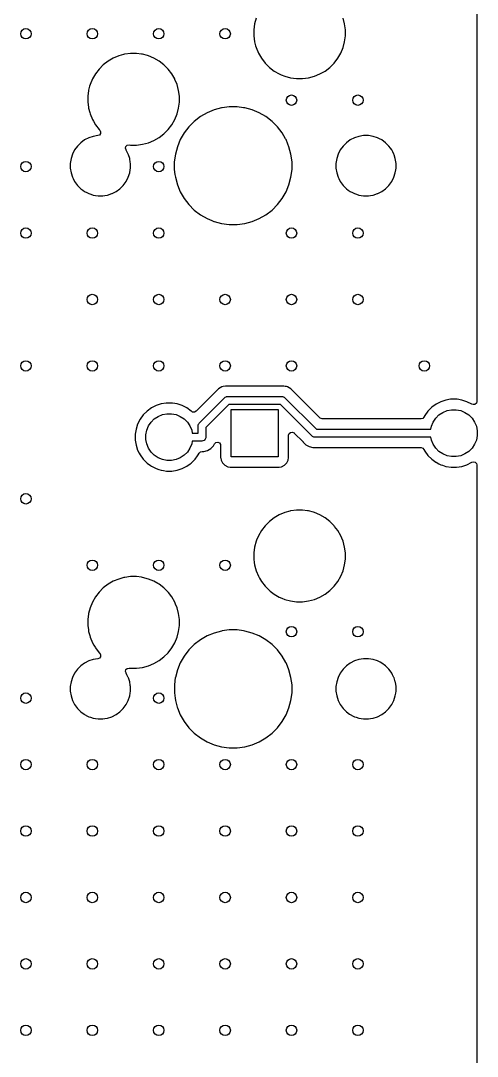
# Model space of a CAD drawing. Extents: x 2.6 to 14.2, y -9.4 to -3.8.
# Drawn here: x 13.475 to 14.163, y -7.87 to -6.311 of the extents above; entities that cross this region are included whole.
import ezdxf

# ---------------------------------------------------------------- set-up
doc = ezdxf.new("R2010")
doc.units = 0
doc.header["$MEASUREMENT"] = 0
doc.layers.add('BLACK', color=7, linetype='CONTINUOUS')

msp = doc.modelspace()

# ---------------------------------------------------------------- linework, layer by layer
at = {"layer": 'BLACK', "linetype": 'CONTINUOUS'}
for p, q in [((14.1623, -6.0573), (14.1623, -6.884)), ((13.83, -6.3069), (13.8276, -6.3157)), ((13.9631, -6.3157), (13.9608, -6.3069)), ((13.8276, -6.3157), (13.8264, -6.3246)), ((13.8264, -6.3246), (13.8264, -6.3337)), ((13.8276, -6.3157), (13.8276, -6.3157)), ((13.9643, -6.3246), (13.9631, -6.3157)), ((13.9643, -6.3337), (13.9643, -6.3246)), ((13.8264, -6.3337), (13.827, -6.3381)), ((13.827, -6.3381), (13.8276, -6.3426)), ((13.8276, -6.3426), (13.8292, -6.3485)), ((13.9608, -6.3513), (13.9631, -6.3426)), ((13.9631, -6.3426), (13.9643, -6.3337)), ((13.8292, -6.3485), (13.83, -6.3513)), ((13.83, -6.3513), (13.8334, -6.3597)), ((13.9573, -6.3597), (13.9608, -6.3513)), ((13.607, -6.3717), (13.5998, -6.3772)), ((13.6148, -6.3672), (13.607, -6.3717)), ((13.6232, -6.3637), (13.6148, -6.3672)), ((13.6148, -6.3672), (13.6148, -6.3672)), ((13.6301, -6.3619), (13.6232, -6.3637)), ((13.6319, -6.3614), (13.6301, -6.3619)), ((13.6323, -6.3614), (13.6319, -6.3614)), ((13.6408, -6.3602), (13.6323, -6.3614)), ((13.6499, -6.3602), (13.6408, -6.3602)), ((13.6408, -6.3602), (13.6408, -6.3602)), ((13.6573, -6.3612), (13.6499, -6.3602)), ((13.6499, -6.3602), (13.6499, -6.3602)), ((13.6588, -6.3614), (13.6573, -6.3612)), ((13.6665, -6.3635), (13.6588, -6.3614)), ((13.6676, -6.3637), (13.6665, -6.3635)), ((13.6759, -6.3672), (13.6676, -6.3637)), ((13.6837, -6.3717), (13.6759, -6.3672)), ((13.6759, -6.3672), (13.6759, -6.3672)), ((13.6909, -6.3772), (13.6837, -6.3717)), ((13.8334, -6.3597), (13.8334, -6.3597)), ((13.8334, -6.3597), (13.8379, -6.3675)), ((13.8379, -6.3675), (13.8434, -6.3747)), ((13.8434, -6.3747), (13.8434, -6.3747)), ((13.8434, -6.3747), (13.8498, -6.3811)), ((13.9409, -6.3811), (13.9473, -6.3747)), ((13.9473, -6.3747), (13.9528, -6.3675)), ((13.9473, -6.3747), (13.9473, -6.3747)), ((13.9473, -6.3747), (13.9473, -6.3747)), ((13.9528, -6.3675), (13.9573, -6.3597)), ((13.5934, -6.3836), (13.5879, -6.3908)), ((13.5998, -6.3772), (13.5934, -6.3836)), ((13.6973, -6.3836), (13.6909, -6.3772)), ((13.6909, -6.3772), (13.6909, -6.3772)), ((13.6975, -6.3839), (13.6973, -6.3836)), ((13.6973, -6.3836), (13.6973, -6.3836)), ((13.6973, -6.3836), (13.6973, -6.3836)), ((13.7028, -6.3908), (13.6975, -6.3839)), ((13.8498, -6.3811), (13.8498, -6.3811)), ((13.8498, -6.3811), (13.8498, -6.3811)), ((13.8498, -6.3811), (13.8502, -6.3814)), ((13.8502, -6.3814), (13.857, -6.3866)), ((13.857, -6.3866), (13.857, -6.3866)), ((13.857, -6.3866), (13.857, -6.3866)), ((13.857, -6.3866), (13.8648, -6.3911)), ((13.9259, -6.3911), (13.9337, -6.3866)), ((13.9337, -6.3866), (13.9409, -6.3811)), ((13.9409, -6.3811), (13.9409, -6.3811)), ((13.9409, -6.3811), (13.9409, -6.3811)), ((13.5834, -6.3986), (13.58, -6.4069)), ((13.5879, -6.3908), (13.5834, -6.3986)), ((13.5834, -6.3986), (13.5834, -6.3986)), ((13.7073, -6.3986), (13.7028, -6.3908)), ((13.7028, -6.3908), (13.7028, -6.3908)), ((13.7028, -6.3908), (13.7028, -6.3908)), ((13.7077, -6.3996), (13.7073, -6.3986)), ((13.7073, -6.3986), (13.7073, -6.3986)), ((13.7073, -6.3986), (13.7073, -6.3986)), ((13.7108, -6.4069), (13.7077, -6.3996)), ((13.8648, -6.3911), (13.8648, -6.3911)), ((13.8648, -6.3911), (13.8648, -6.3911)), ((13.8648, -6.3911), (13.8674, -6.3922)), ((13.8674, -6.3922), (13.8732, -6.3945)), ((13.8732, -6.3945), (13.8819, -6.3969)), ((13.8819, -6.3969), (13.8908, -6.3981)), ((13.8908, -6.3981), (13.8908, -6.3981)), ((13.8908, -6.3981), (13.8999, -6.3981)), ((13.8999, -6.3981), (13.9088, -6.3969)), ((13.8999, -6.3981), (13.8999, -6.3981)), ((13.9088, -6.3969), (13.9176, -6.3945)), ((13.9176, -6.3945), (13.9259, -6.3911)), ((13.5776, -6.4157), (13.5764, -6.4246)), ((13.5777, -6.4152), (13.5776, -6.4157)), ((13.5776, -6.4157), (13.5776, -6.4157)), ((13.5792, -6.4096), (13.5777, -6.4152)), ((13.58, -6.4069), (13.5792, -6.4096)), ((13.7131, -6.4157), (13.7108, -6.4069)), ((13.7143, -6.4246), (13.7131, -6.4157)), ((13.5764, -6.4246), (13.5764, -6.4337)), ((13.5764, -6.4337), (13.5774, -6.4411)), ((13.7131, -6.4426), (13.7143, -6.4337)), ((13.7143, -6.4337), (13.7143, -6.4246)), ((13.5774, -6.4411), (13.5776, -6.4426)), ((13.5776, -6.4426), (13.5793, -6.449)), ((13.5793, -6.449), (13.58, -6.4513)), ((13.58, -6.4513), (13.5834, -6.4597)), ((13.7073, -6.4597), (13.7108, -6.4513)), ((13.7108, -6.4513), (13.7131, -6.4426)), ((13.7561, -6.4495), (13.746, -6.4553)), ((13.7668, -6.4451), (13.7561, -6.4495)), ((13.7561, -6.4495), (13.7561, -6.4495)), ((13.778, -6.4421), (13.7668, -6.4451)), ((13.7668, -6.4451), (13.7668, -6.4451)), ((13.7786, -6.442), (13.778, -6.4421)), ((13.7895, -6.4405), (13.7786, -6.442)), ((13.8012, -6.4405), (13.7895, -6.4405)), ((13.7895, -6.4405), (13.7895, -6.4405)), ((13.8107, -6.4418), (13.8012, -6.4405)), ((13.8012, -6.4405), (13.8012, -6.4405)), ((13.8127, -6.4421), (13.8107, -6.4418)), ((13.8239, -6.4451), (13.8127, -6.4421)), ((13.8346, -6.4495), (13.8239, -6.4451)), ((13.8239, -6.4451), (13.8239, -6.4451)), ((13.8239, -6.4451), (13.8239, -6.4451)), ((13.8447, -6.4553), (13.8346, -6.4495)), ((13.8346, -6.4495), (13.8346, -6.4495)), ((13.5834, -6.4597), (13.5834, -6.4597)), ((13.5834, -6.4597), (13.5849, -6.4623)), ((13.5849, -6.4623), (13.5879, -6.4674)), ((13.5879, -6.4674), (13.5879, -6.4675)), ((13.5879, -6.4675), (13.5934, -6.4747)), ((13.6973, -6.4747), (13.7028, -6.4675)), ((13.7028, -6.4675), (13.7073, -6.4597)), ((13.7368, -6.4624), (13.7286, -6.4706)), ((13.746, -6.4553), (13.7368, -6.4624)), ((13.7368, -6.4624), (13.7368, -6.4624)), ((13.8539, -6.4624), (13.8447, -6.4553)), ((13.8621, -6.4706), (13.8539, -6.4624)), ((13.8539, -6.4624), (13.8539, -6.4624)), ((13.5917, -6.4839), (13.5847, -6.485)), ((13.5938, -6.483), (13.5917, -6.4839)), ((13.5934, -6.4747), (13.5934, -6.4747)), ((13.5934, -6.4747), (13.5943, -6.4756)), ((13.5955, -6.4808), (13.5938, -6.483)), ((13.5943, -6.4756), (13.5957, -6.478)), ((13.5957, -6.478), (13.5955, -6.4808)), ((13.6837, -6.4866), (13.6909, -6.4811)), ((13.6909, -6.4811), (13.6973, -6.4747)), ((13.6909, -6.4811), (13.6909, -6.4811)), ((13.6909, -6.4811), (13.6909, -6.4811)), ((13.6973, -6.4747), (13.6973, -6.4747)), ((13.6973, -6.4747), (13.6973, -6.4747)), ((13.7215, -6.4798), (13.7157, -6.4899)), ((13.7286, -6.4706), (13.7215, -6.4798)), ((13.7286, -6.4706), (13.7286, -6.4706)), ((13.8692, -6.4798), (13.8621, -6.4706)), ((13.8621, -6.4706), (13.8621, -6.4706)), ((13.8742, -6.4885), (13.8692, -6.4798)), ((13.9918, -6.4839), (13.9847, -6.485)), ((13.9989, -6.4839), (13.9918, -6.4839)), ((13.9918, -6.4839), (13.9918, -6.4839)), ((14.006, -6.485), (13.9989, -6.4839)), ((13.9989, -6.4839), (13.9989, -6.4839)), ((13.5658, -6.4946), (13.5608, -6.4996)), ((13.5716, -6.4904), (13.5658, -6.4946)), ((13.5658, -6.4946), (13.5658, -6.4946)), ((13.578, -6.4872), (13.5716, -6.4904)), ((13.5847, -6.485), (13.578, -6.4872)), ((13.578, -6.4872), (13.578, -6.4872)), ((13.6339, -6.5002), (13.6358, -6.4983)), ((13.6358, -6.4983), (13.6385, -6.4978)), ((13.6385, -6.4978), (13.6387, -6.4978)), ((13.6387, -6.4978), (13.6408, -6.4981)), ((13.6408, -6.4981), (13.6408, -6.4981)), ((13.6408, -6.4981), (13.6499, -6.4981)), ((13.6499, -6.4981), (13.6588, -6.4969)), ((13.6499, -6.4981), (13.6499, -6.4981)), ((13.6588, -6.4969), (13.6676, -6.4945)), ((13.6676, -6.4945), (13.6759, -6.4911)), ((13.6759, -6.4911), (13.6837, -6.4866)), ((13.7157, -6.4899), (13.7113, -6.5006)), ((13.7157, -6.4899), (13.7157, -6.4899)), ((13.875, -6.4899), (13.8742, -6.4885)), ((13.8778, -6.4968), (13.875, -6.4899)), ((13.8794, -6.5005), (13.8778, -6.4968)), ((13.9658, -6.4946), (13.9608, -6.4996)), ((13.9716, -6.4904), (13.9658, -6.4946)), ((13.9658, -6.4946), (13.9658, -6.4946)), ((13.978, -6.4872), (13.9716, -6.4904)), ((13.9847, -6.485), (13.978, -6.4872)), ((13.978, -6.4872), (13.978, -6.4872)), ((14.0127, -6.4872), (14.006, -6.485)), ((14.0158, -6.4887), (14.0127, -6.4872)), ((14.0127, -6.4872), (14.0127, -6.4872)), ((14.0191, -6.4904), (14.0158, -6.4887)), ((14.0249, -6.4946), (14.0191, -6.4904)), ((14.0191, -6.4904), (14.0191, -6.4904)), ((14.0191, -6.4904), (14.0191, -6.4904)), ((14.0299, -6.4996), (14.0249, -6.4946)), ((14.0249, -6.4946), (14.0249, -6.4946)), ((13.5534, -6.5118), (13.5512, -6.5185)), ((13.5566, -6.5054), (13.5534, -6.5118)), ((13.5534, -6.5118), (13.5534, -6.5118)), ((13.5608, -6.4996), (13.5566, -6.5054)), ((13.5608, -6.4996), (13.5608, -6.4996)), ((13.6332, -6.5029), (13.6339, -6.5002)), ((13.6341, -6.5052), (13.6332, -6.5029)), ((13.6341, -6.5054), (13.634, -6.5052)), ((13.634, -6.5052), (13.6341, -6.5052)), ((13.6342, -6.5057), (13.6341, -6.5054)), ((13.6341, -6.5054), (13.6341, -6.5054)), ((13.6341, -6.5054), (13.6341, -6.5054)), ((13.6373, -6.5118), (13.6342, -6.5057)), ((13.6377, -6.5129), (13.6373, -6.5118)), ((13.6373, -6.5118), (13.6373, -6.5118)), ((13.6395, -6.5185), (13.6377, -6.5129)), ((13.7083, -6.5118), (13.7067, -6.5233)), ((13.7113, -6.5006), (13.7083, -6.5118)), ((13.7083, -6.5118), (13.7083, -6.5118)), ((13.7083, -6.5118), (13.7083, -6.5118)), ((13.7113, -6.5006), (13.7113, -6.5006)), ((13.8794, -6.5006), (13.8794, -6.5005)), ((13.8824, -6.5118), (13.8794, -6.5006)), ((13.884, -6.5233), (13.8824, -6.5118)), ((13.9534, -6.5118), (13.9512, -6.5185)), ((13.9566, -6.5054), (13.9534, -6.5118)), ((13.9534, -6.5118), (13.9534, -6.5118)), ((13.9608, -6.4996), (13.9566, -6.5054)), ((13.9608, -6.4996), (13.9608, -6.4996)), ((14.0322, -6.5028), (14.0299, -6.4996)), ((14.0299, -6.4996), (14.0299, -6.4996)), ((14.0341, -6.5054), (14.0322, -6.5028)), ((14.0356, -6.5083), (14.0341, -6.5054)), ((14.0373, -6.5118), (14.0356, -6.5083)), ((14.0377, -6.5129), (14.0373, -6.5118)), ((14.0373, -6.5118), (14.0373, -6.5118)), ((14.0395, -6.5185), (14.0377, -6.5129)), ((13.5512, -6.5185), (13.5501, -6.5256)), ((13.5501, -6.5256), (13.5501, -6.5327)), ((13.6396, -6.5191), (13.6395, -6.5185)), ((13.6403, -6.5233), (13.6396, -6.5191)), ((13.6404, -6.5239), (13.6403, -6.5233)), ((13.6406, -6.5256), (13.6404, -6.5239)), ((13.6406, -6.5327), (13.6406, -6.5256)), ((13.7067, -6.5233), (13.7067, -6.535)), ((13.884, -6.5256), (13.884, -6.5233)), ((13.884, -6.535), (13.884, -6.5256)), ((13.9512, -6.5185), (13.9501, -6.5256)), ((13.9501, -6.5256), (13.9501, -6.5327)), ((14.0399, -6.5207), (14.0395, -6.5185)), ((14.0406, -6.5256), (14.0399, -6.5207)), ((14.0406, -6.5327), (14.0406, -6.5256)), ((13.5501, -6.5327), (13.5512, -6.5398)), ((13.5512, -6.5398), (13.5534, -6.5465)), ((13.6373, -6.5465), (13.6395, -6.5398)), ((13.6395, -6.5398), (13.6402, -6.5353)), ((13.6402, -6.5353), (13.6406, -6.5327)), ((13.7067, -6.535), (13.7077, -6.5423)), ((13.7077, -6.5423), (13.7083, -6.5465)), ((13.8824, -6.5465), (13.884, -6.535)), ((13.9501, -6.5327), (13.9512, -6.5398)), ((13.9512, -6.5398), (13.9534, -6.5465)), ((14.0373, -6.5465), (14.0395, -6.5398)), ((14.0395, -6.5398), (14.0402, -6.5353)), ((14.0402, -6.5353), (14.0406, -6.5327)), ((13.5534, -6.5465), (13.5534, -6.5465)), ((13.5534, -6.5465), (13.5544, -6.5485)), ((13.5544, -6.5485), (13.5565, -6.5527)), ((13.5565, -6.5527), (13.5566, -6.5529)), ((13.5566, -6.5529), (13.5608, -6.5587)), ((13.5608, -6.5587), (13.5608, -6.5587)), ((13.5608, -6.5587), (13.5658, -6.5637)), ((13.6249, -6.5637), (13.6299, -6.5587)), ((13.6299, -6.5587), (13.6341, -6.5529)), ((13.6341, -6.5529), (13.6373, -6.5465)), ((13.7083, -6.5465), (13.7113, -6.5577)), ((13.7113, -6.5577), (13.7113, -6.5577)), ((13.7113, -6.5577), (13.7157, -6.5684)), ((13.875, -6.5684), (13.8794, -6.5577)), ((13.8794, -6.5577), (13.8824, -6.5465)), ((13.9534, -6.5465), (13.9534, -6.5465)), ((13.9534, -6.5465), (13.9544, -6.5485)), ((13.9544, -6.5485), (13.9565, -6.5527)), ((13.9565, -6.5527), (13.9566, -6.5529)), ((13.9566, -6.5529), (13.9608, -6.5587)), ((13.9608, -6.5587), (13.9608, -6.5587)), ((13.9608, -6.5587), (13.9658, -6.5637)), ((14.0249, -6.5637), (14.0299, -6.5587)), ((14.0299, -6.5587), (14.0341, -6.5529)), ((14.0341, -6.5529), (14.0373, -6.5465)), ((13.5658, -6.5637), (13.5658, -6.5637)), ((13.5658, -6.5637), (13.5687, -6.5658)), ((13.5687, -6.5658), (13.5716, -6.5679)), ((13.5716, -6.5679), (13.5752, -6.5697)), ((13.5752, -6.5697), (13.578, -6.5711)), ((13.578, -6.5711), (13.578, -6.5711)), ((13.578, -6.5711), (13.5812, -6.5722)), ((13.5812, -6.5722), (13.5847, -6.5733)), ((13.5847, -6.5733), (13.588, -6.5738)), ((13.588, -6.5738), (13.5918, -6.5744)), ((13.5918, -6.5744), (13.5918, -6.5744)), ((13.5918, -6.5744), (13.5989, -6.5744)), ((13.5989, -6.5744), (13.6023, -6.5739)), ((13.6023, -6.5739), (13.606, -6.5733)), ((13.606, -6.5733), (13.6127, -6.5712)), ((13.6127, -6.5711), (13.6132, -6.5709)), ((13.6127, -6.5712), (13.6127, -6.5711)), ((13.6127, -6.5711), (13.6127, -6.5711)), ((13.6132, -6.5709), (13.6191, -6.5679)), ((13.6191, -6.5679), (13.6249, -6.5637)), ((13.7157, -6.5684), (13.7157, -6.5684)), ((13.7157, -6.5684), (13.7215, -6.5785)), ((13.8692, -6.5785), (13.875, -6.5684)), ((13.9658, -6.5637), (13.9658, -6.5637)), ((13.9658, -6.5637), (13.9687, -6.5658)), ((13.9687, -6.5658), (13.9716, -6.5679)), ((13.9716, -6.5679), (13.9752, -6.5697)), ((13.9752, -6.5697), (13.978, -6.5711)), ((13.978, -6.5711), (13.978, -6.5711)), ((13.978, -6.5711), (13.9812, -6.5722)), ((13.9812, -6.5722), (13.9847, -6.5733)), ((13.9847, -6.5733), (13.988, -6.5738)), ((13.988, -6.5738), (13.9918, -6.5744)), ((13.9918, -6.5744), (13.9918, -6.5744)), ((13.9918, -6.5744), (13.9989, -6.5744)), ((13.9989, -6.5744), (14.0023, -6.5739)), ((14.0023, -6.5739), (14.006, -6.5733)), ((14.006, -6.5733), (14.0127, -6.5712)), ((14.0127, -6.5711), (14.0132, -6.5709)), ((14.0127, -6.5712), (14.0127, -6.5711)), ((14.0127, -6.5711), (14.0127, -6.5711)), ((14.0132, -6.5709), (14.0191, -6.5679)), ((14.0191, -6.5679), (14.0249, -6.5637)), ((13.7215, -6.5785), (13.7286, -6.5877)), ((13.7286, -6.5877), (13.7286, -6.5877)), ((13.7286, -6.5877), (13.7368, -6.5959)), ((13.8539, -6.5959), (13.8621, -6.5877)), ((13.8621, -6.5877), (13.8692, -6.5785)), ((13.7368, -6.5959), (13.7368, -6.5959)), ((13.7368, -6.5959), (13.746, -6.603)), ((13.746, -6.603), (13.7561, -6.6088)), ((13.8346, -6.6088), (13.8447, -6.603)), ((13.8447, -6.603), (13.8539, -6.5959)), ((13.7561, -6.6088), (13.7561, -6.6088)), ((13.7561, -6.6088), (13.7561, -6.6088)), ((13.7561, -6.6088), (13.7632, -6.6117)), ((13.7632, -6.6117), (13.7662, -6.613)), ((13.7662, -6.613), (13.7668, -6.6132)), ((13.7668, -6.6132), (13.778, -6.6162)), ((13.778, -6.6162), (13.7895, -6.6178)), ((13.7895, -6.6178), (13.7895, -6.6178)), ((13.7895, -6.6178), (13.8012, -6.6178)), ((13.8012, -6.6178), (13.8127, -6.6162)), ((13.8012, -6.6178), (13.8012, -6.6178)), ((13.8127, -6.6162), (13.8239, -6.6132)), ((13.8239, -6.6132), (13.8346, -6.6088)), ((13.7732, -6.8651), (13.7395, -6.8988)), ((13.7782, -6.8622), (13.7732, -6.8651)), ((13.7732, -6.8651), (13.7732, -6.8651)), ((13.7801, -6.8617), (13.7782, -6.8622)), ((13.7782, -6.8622), (13.7782, -6.8622)), ((13.7837, -6.8608), (13.7801, -6.8617)), ((13.7801, -6.8617), (13.7801, -6.8617)), ((13.8717, -6.8608), (13.7837, -6.8608)), ((13.8736, -6.8613), (13.8717, -6.8608)), ((13.8754, -6.8617), (13.8736, -6.8613)), ((13.8773, -6.8622), (13.8754, -6.8617)), ((13.8754, -6.8617), (13.8754, -6.8617)), ((13.8822, -6.8651), (13.8773, -6.8622)), ((13.8773, -6.8622), (13.8773, -6.8622)), ((13.9257, -6.9086), (13.8822, -6.8651)), ((13.8822, -6.8651), (13.8822, -6.8651)), ((13.687, -6.8877), (13.6793, -6.8902)), ((13.6943, -6.8865), (13.687, -6.8877)), ((13.695, -6.8864), (13.6943, -6.8865)), ((13.703, -6.8864), (13.695, -6.8864)), ((13.7041, -6.8866), (13.703, -6.8864)), ((13.711, -6.8877), (13.7041, -6.8866)), ((13.7186, -6.8902), (13.711, -6.8877)), ((13.7441, -6.9166), (13.7824, -6.8783)), ((13.789, -6.8884), (13.7542, -6.9232)), ((13.7824, -6.8783), (13.7833, -6.8775)), ((13.7833, -6.8775), (13.7847, -6.877)), ((13.7847, -6.877), (13.7854, -6.8767)), ((13.7854, -6.8767), (13.7866, -6.8765)), ((13.7866, -6.8765), (13.8689, -6.8765)), ((13.8664, -6.8884), (13.789, -6.8884)), ((13.914, -6.9359), (13.8664, -6.8884)), ((13.8689, -6.8765), (13.87, -6.8767)), ((13.87, -6.8767), (13.8708, -6.877)), ((13.8708, -6.877), (13.8722, -6.8775)), ((13.8722, -6.8775), (13.8731, -6.8783)), ((13.8731, -6.8783), (13.9206, -6.9258)), ((14.1009, -6.8879), (14.0944, -6.8927)), ((14.1081, -6.8843), (14.1009, -6.8879)), ((14.1157, -6.8818), (14.1081, -6.8843)), ((14.1227, -6.8807), (14.1157, -6.8818)), ((14.1237, -6.8805), (14.1227, -6.8807)), ((14.1318, -6.8805), (14.1237, -6.8805)), ((14.1327, -6.8807), (14.1318, -6.8805)), ((14.1397, -6.8818), (14.1327, -6.8807)), ((14.1474, -6.8843), (14.1397, -6.8818)), ((14.1546, -6.8879), (14.1474, -6.8843)), ((14.1546, -6.888), (14.1546, -6.8879)), ((14.1547, -6.888), (14.1546, -6.888)), ((14.1546, -6.888), (14.1546, -6.888)), ((14.1568, -6.8888), (14.1547, -6.888)), ((14.1547, -6.888), (14.1547, -6.888)), ((14.1595, -6.8885), (14.1568, -6.8888)), ((14.1616, -6.8867), (14.1595, -6.8885)), ((14.1623, -6.884), (14.1616, -6.8867)), ((13.6599, -6.9043), (13.6552, -6.9108)), ((13.6656, -6.8986), (13.6599, -6.9043)), ((13.6721, -6.8938), (13.6656, -6.8986)), ((13.6793, -6.8902), (13.6721, -6.8938)), ((13.6823, -6.9064), (13.6887, -6.9037)), ((13.6887, -6.9037), (13.6955, -6.9024)), ((13.6955, -6.9024), (13.7025, -6.9024)), ((13.7025, -6.9024), (13.7093, -6.9037)), ((13.7093, -6.9037), (13.7157, -6.9064)), ((13.7233, -6.8926), (13.7186, -6.8902)), ((13.7258, -6.8938), (13.7233, -6.8926)), ((13.7323, -6.8986), (13.7258, -6.8938)), ((13.7258, -6.8938), (13.7258, -6.8938)), ((13.7258, -6.8938), (13.7258, -6.8938)), ((13.7326, -6.8988), (13.7323, -6.8986)), ((13.7343, -6.9), (13.7326, -6.8988)), ((13.7371, -6.9002), (13.7343, -6.9)), ((13.7395, -6.8988), (13.7371, -6.9002)), ((13.7923, -6.9672), (13.7923, -6.8963)), ((13.7923, -6.8963), (13.8632, -6.8963)), ((13.8632, -6.8963), (13.8632, -6.9672)), ((14.0887, -6.8984), (14.0839, -6.9049)), ((14.0944, -6.8927), (14.0887, -6.8984)), ((14.1003, -6.9092), (14.1052, -6.9043)), ((14.1052, -6.9043), (14.111, -6.9005)), ((14.111, -6.9005), (14.1174, -6.8978)), ((14.1174, -6.8978), (14.1242, -6.8965)), ((14.1242, -6.8965), (14.1312, -6.8965)), ((14.1312, -6.8965), (14.138, -6.8978)), ((14.138, -6.8978), (14.1444, -6.9005)), ((14.1444, -6.9005), (14.1502, -6.9043)), ((14.1502, -6.9043), (14.1551, -6.9092)), ((13.6515, -6.918), (13.649, -6.9256)), ((13.6552, -6.9108), (13.6515, -6.918)), ((13.6677, -6.9209), (13.6716, -6.9152)), ((13.6716, -6.9152), (13.6765, -6.9102)), ((13.6765, -6.9102), (13.6823, -6.9064)), ((13.7157, -6.9064), (13.7215, -6.9102)), ((13.7215, -6.9102), (13.7264, -6.9152)), ((13.7264, -6.9152), (13.7302, -6.9209)), ((13.7424, -6.9207), (13.7425, -6.9196)), ((13.7425, -6.9196), (13.7431, -6.9181)), ((13.7431, -6.9181), (13.7434, -6.9175)), ((13.7434, -6.9175), (13.7441, -6.9166)), ((13.9265, -6.9093), (13.9257, -6.9086)), ((13.9292, -6.9101), (13.9265, -6.9093)), ((14.0783, -6.9101), (13.9292, -6.9101)), ((14.0808, -6.9094), (14.0783, -6.9101)), ((14.0827, -6.9074), (14.0808, -6.9094)), ((14.0839, -6.9049), (14.0827, -6.9074)), ((14.0938, -6.9214), (14.0965, -6.915)), ((14.0965, -6.915), (14.1003, -6.9092)), ((14.1551, -6.9092), (14.159, -6.915)), ((14.159, -6.915), (14.1616, -6.9214)), ((13.649, -6.9256), (13.6478, -6.9332)), ((13.6478, -6.9332), (13.6478, -6.9336)), ((13.6478, -6.9336), (13.6478, -6.9417)), ((13.6637, -6.9342), (13.6651, -6.9273)), ((13.6637, -6.9411), (13.6637, -6.9342)), ((13.6651, -6.9273), (13.6677, -6.9209)), ((13.7302, -6.9209), (13.7329, -6.9273)), ((13.7329, -6.9273), (13.7338, -6.9317)), ((13.7338, -6.9317), (13.7424, -6.9317)), ((13.7424, -6.9317), (13.7424, -6.9207)), ((13.7542, -6.9232), (13.7542, -6.9376)), ((13.8789, -6.9349), (13.8797, -6.9323)), ((13.8789, -6.9684), (13.8789, -6.9349)), ((13.8797, -6.9323), (13.8818, -6.9305)), ((13.8818, -6.9305), (13.8845, -6.9301)), ((13.8845, -6.9301), (13.887, -6.9312)), ((13.887, -6.9312), (13.8873, -6.9315)), ((13.8873, -6.9315), (13.9006, -6.9448)), ((13.9149, -6.9366), (13.914, -6.9359)), ((13.9206, -6.9258), (14.0784, -6.9258)), ((14.0784, -6.9258), (14.0929, -6.9258)), ((14.0929, -6.9258), (14.0938, -6.9214)), ((14.1616, -6.9214), (14.163, -6.9283)), ((14.163, -6.9352), (14.1616, -6.942)), ((14.163, -6.9283), (14.163, -6.9352)), ((13.6478, -6.9417), (13.6479, -6.9423)), ((13.6479, -6.9423), (13.649, -6.9496)), ((13.649, -6.9496), (13.6515, -6.9573)), ((13.6651, -6.9479), (13.6637, -6.9411)), ((13.6677, -6.9543), (13.6651, -6.9479)), ((13.7329, -6.9479), (13.7302, -6.9543)), ((13.7338, -6.9435), (13.7329, -6.9479)), ((13.7483, -6.9435), (13.7338, -6.9435)), ((13.7494, -6.9434), (13.7483, -6.9435)), ((13.7483, -6.9435), (13.7483, -6.9435)), ((13.7515, -6.9425), (13.7494, -6.9434)), ((13.7532, -6.9409), (13.7515, -6.9425)), ((13.7541, -6.9388), (13.7532, -6.9409)), ((13.7542, -6.9376), (13.7541, -6.9388)), ((13.7616, -6.955), (13.7656, -6.9509)), ((13.7656, -6.9509), (13.7674, -6.9478)), ((13.7674, -6.9478), (13.7694, -6.9459)), ((13.7694, -6.9459), (13.7721, -6.9454)), ((13.7721, -6.9454), (13.7747, -6.9464)), ((13.7747, -6.9464), (13.7763, -6.9487)), ((13.7763, -6.9487), (13.7765, -6.9503)), ((13.7765, -6.9503), (13.7765, -6.9684)), ((13.9006, -6.9448), (13.9006, -6.9448)), ((13.9006, -6.9448), (13.9008, -6.945)), ((13.9008, -6.945), (13.9008, -6.945)), ((13.9008, -6.945), (13.9049, -6.9491)), ((13.9049, -6.9491), (13.9049, -6.9491)), ((13.9049, -6.9491), (13.9049, -6.9491)), ((13.9049, -6.9491), (13.9098, -6.9519)), ((13.917, -6.9375), (13.9149, -6.9366)), ((13.9149, -6.9366), (13.9149, -6.9366)), ((13.9182, -6.9376), (13.917, -6.9375)), ((14.0784, -6.9376), (13.9182, -6.9376)), ((14.0929, -6.9376), (14.0784, -6.9376)), ((14.0938, -6.942), (14.0929, -6.9376)), ((14.0965, -6.9484), (14.0938, -6.942)), ((14.1003, -6.9542), (14.0965, -6.9484)), ((14.159, -6.9484), (14.1551, -6.9542)), ((14.1616, -6.942), (14.159, -6.9484)), ((13.6515, -6.9573), (13.6538, -6.9618)), ((13.6538, -6.9618), (13.6552, -6.9644)), ((13.6552, -6.9644), (13.6552, -6.9645)), ((13.6552, -6.9645), (13.6599, -6.971)), ((13.6716, -6.9601), (13.6677, -6.9543)), ((13.6765, -6.965), (13.6716, -6.9601)), ((13.6823, -6.9689), (13.6765, -6.965)), ((13.7215, -6.965), (13.7157, -6.9689)), ((13.7264, -6.9601), (13.7215, -6.965)), ((13.7302, -6.9543), (13.7264, -6.9601)), ((13.738, -6.971), (13.7417, -6.9659)), ((13.7417, -6.9659), (13.7428, -6.9645)), ((13.7428, -6.9645), (13.744, -6.962)), ((13.744, -6.962), (13.7459, -6.96)), ((13.7459, -6.96), (13.7484, -6.9593)), ((13.7484, -6.9593), (13.7511, -6.9593)), ((13.7511, -6.9593), (13.7566, -6.9578)), ((13.7511, -6.9593), (13.7511, -6.9593)), ((13.7566, -6.9578), (13.7616, -6.955)), ((13.8632, -6.9672), (13.7923, -6.9672)), ((13.9098, -6.9519), (13.9098, -6.9519)), ((13.9098, -6.9519), (13.9098, -6.9519)), ((13.9098, -6.9519), (13.9153, -6.9534)), ((13.9153, -6.9534), (13.921, -6.9534)), ((13.921, -6.9534), (14.0756, -6.9534)), ((14.0756, -6.9534), (14.0783, -6.9534)), ((14.0783, -6.9534), (14.0809, -6.9542)), ((14.0809, -6.9542), (14.0827, -6.9561)), ((14.0827, -6.9561), (14.0839, -6.9586)), ((14.0839, -6.9586), (14.0887, -6.9651)), ((14.0887, -6.9651), (14.0944, -6.9708)), ((14.1052, -6.9591), (14.1003, -6.9542)), ((14.111, -6.963), (14.1052, -6.9591)), ((14.1174, -6.9656), (14.111, -6.963)), ((14.1242, -6.967), (14.1174, -6.9656)), ((14.1312, -6.967), (14.1242, -6.967)), ((14.138, -6.9656), (14.1312, -6.967)), ((14.1444, -6.963), (14.138, -6.9656)), ((14.1502, -6.9591), (14.1444, -6.963)), ((14.1551, -6.9542), (14.1502, -6.9591)), ((13.6599, -6.971), (13.6656, -6.9767)), ((13.6656, -6.9767), (13.6708, -6.9805)), ((13.6708, -6.9805), (13.6721, -6.9814)), ((13.6721, -6.9814), (13.6755, -6.9831)), ((13.6887, -6.9715), (13.6823, -6.9689)), ((13.6955, -6.9729), (13.6887, -6.9715)), ((13.7025, -6.9729), (13.6955, -6.9729)), ((13.7093, -6.9715), (13.7025, -6.9729)), ((13.7157, -6.9689), (13.7093, -6.9715)), ((13.7186, -6.9851), (13.7258, -6.9814)), ((13.7258, -6.9814), (13.7306, -6.9779)), ((13.7306, -6.9779), (13.7323, -6.9767)), ((13.7323, -6.9767), (13.738, -6.971)), ((13.7323, -6.9767), (13.7323, -6.9767)), ((13.7323, -6.9767), (13.7323, -6.9767)), ((13.738, -6.971), (13.738, -6.971)), ((13.738, -6.971), (13.738, -6.971)), ((13.7765, -6.9684), (13.7766, -6.9692)), ((13.7766, -6.9692), (13.7771, -6.9721)), ((13.7771, -6.9721), (13.7794, -6.9765)), ((13.7794, -6.9765), (13.7794, -6.9765)), ((13.7794, -6.9765), (13.7794, -6.9765)), ((13.7794, -6.9765), (13.7829, -6.9801)), ((13.7829, -6.9801), (13.7829, -6.9801)), ((13.7829, -6.9801), (13.7829, -6.9801)), ((13.7829, -6.9801), (13.7874, -6.9823)), ((13.7874, -6.9823), (13.7874, -6.9823)), ((13.7874, -6.9823), (13.791, -6.9829)), ((13.8644, -6.9829), (13.8681, -6.9823)), ((13.8681, -6.9823), (13.8725, -6.9801)), ((13.8725, -6.9801), (13.8761, -6.9765)), ((13.8761, -6.9765), (13.8783, -6.9721)), ((13.8783, -6.9721), (13.8789, -6.9684)), ((13.8783, -6.9721), (13.8783, -6.9721)), ((13.8783, -6.9721), (13.8783, -6.9721)), ((13.8789, -6.9684), (13.8789, -6.9684)), ((14.0944, -6.9708), (14.1004, -6.9752)), ((14.1004, -6.9752), (14.1009, -6.9755)), ((14.1009, -6.9755), (14.1053, -6.9778)), ((14.1053, -6.9778), (14.1081, -6.9792)), ((14.1081, -6.9792), (14.1081, -6.9792)), ((14.1081, -6.9792), (14.1081, -6.9792)), ((14.1081, -6.9792), (14.1108, -6.9801)), ((14.1108, -6.9801), (14.1157, -6.9817)), ((14.1157, -6.9817), (14.1162, -6.9817)), ((14.1162, -6.9817), (14.1237, -6.9829)), ((14.1318, -6.9829), (14.1397, -6.9817)), ((14.1397, -6.9817), (14.1474, -6.9792)), ((14.1474, -6.9792), (14.1546, -6.9755)), ((14.1546, -6.9755), (14.1547, -6.9754)), ((14.1546, -6.9755), (14.1546, -6.9755)), ((14.1546, -6.9755), (14.1546, -6.9755)), ((14.1547, -6.9754), (14.1572, -6.9746)), ((14.1547, -6.9754), (14.1547, -6.9754)), ((14.1572, -6.9746), (14.1599, -6.9752)), ((14.1599, -6.9752), (14.1618, -6.9772)), ((14.1618, -6.9772), (14.1623, -6.9794)), ((14.1623, -6.9794), (14.1623, -9.2682)), ((13.6755, -6.9831), (13.6793, -6.9851)), ((13.6793, -6.9851), (13.6793, -6.9851)), ((13.6793, -6.9851), (13.6793, -6.9851)), ((13.6793, -6.9851), (13.6832, -6.9863)), ((13.6832, -6.9863), (13.687, -6.9876)), ((13.687, -6.9876), (13.6902, -6.9881)), ((13.6902, -6.9881), (13.695, -6.9888)), ((13.695, -6.9888), (13.695, -6.9888)), ((13.695, -6.9888), (13.703, -6.9888)), ((13.703, -6.9888), (13.711, -6.9876)), ((13.703, -6.9888), (13.703, -6.9888)), ((13.711, -6.9876), (13.7186, -6.9851)), ((13.791, -6.9829), (13.791, -6.9829)), ((13.791, -6.9829), (13.8644, -6.9829)), ((14.1237, -6.9829), (14.1237, -6.9829)), ((14.1237, -6.9829), (14.1318, -6.9829)), ((14.1318, -6.9829), (14.1318, -6.9829)), ((13.857, -7.0591), (13.8498, -7.0646)), ((13.8648, -7.0546), (13.857, -7.0591)), ((13.8732, -7.0512), (13.8648, -7.0546)), ((13.8648, -7.0546), (13.8648, -7.0546)), ((13.8807, -7.0491), (13.8732, -7.0512)), ((13.8819, -7.0488), (13.8807, -7.0491)), ((13.8824, -7.0487), (13.8819, -7.0488)), ((13.8908, -7.0476), (13.8824, -7.0487)), ((13.8999, -7.0476), (13.8908, -7.0476)), ((13.8908, -7.0476), (13.8908, -7.0476)), ((13.9071, -7.0486), (13.8999, -7.0476)), ((13.8999, -7.0476), (13.8999, -7.0476)), ((13.9088, -7.0488), (13.9071, -7.0486)), ((13.9163, -7.0508), (13.9088, -7.0488)), ((13.9176, -7.0512), (13.9163, -7.0508)), ((13.9259, -7.0546), (13.9176, -7.0512)), ((13.9337, -7.0591), (13.9259, -7.0546)), ((13.9259, -7.0546), (13.9259, -7.0546)), ((13.9409, -7.0646), (13.9337, -7.0591)), ((13.8434, -7.071), (13.8379, -7.0782)), ((13.8498, -7.0646), (13.8434, -7.071)), ((13.9473, -7.071), (13.9409, -7.0646)), ((13.9409, -7.0646), (13.9409, -7.0646)), ((13.9481, -7.0721), (13.9473, -7.071)), ((13.9473, -7.071), (13.9473, -7.071)), ((13.9473, -7.071), (13.9473, -7.071)), ((13.9528, -7.0782), (13.9481, -7.0721)), ((13.8334, -7.086), (13.8306, -7.0927)), ((13.8379, -7.0782), (13.8334, -7.086)), ((13.8334, -7.086), (13.8334, -7.086)), ((13.9573, -7.086), (13.9528, -7.0782)), ((13.9528, -7.0782), (13.9528, -7.0782)), ((13.9528, -7.0782), (13.9528, -7.0782)), ((13.9588, -7.0896), (13.9573, -7.086)), ((13.9573, -7.086), (13.9573, -7.086)), ((13.9573, -7.086), (13.9573, -7.086)), ((13.9608, -7.0944), (13.9588, -7.0896)), ((13.8276, -7.1034), (13.8264, -7.112)), ((13.83, -7.0944), (13.8276, -7.1031)), ((13.8276, -7.1031), (13.8276, -7.1034)), ((13.8306, -7.0927), (13.83, -7.0944)), ((13.9631, -7.1031), (13.9608, -7.0944)), ((13.9643, -7.112), (13.9631, -7.1031)), ((13.8264, -7.112), (13.8264, -7.1211)), ((13.8264, -7.1211), (13.8272, -7.1265)), ((13.9631, -7.13), (13.9643, -7.1211)), ((13.9643, -7.1211), (13.9643, -7.112)), ((13.8272, -7.1265), (13.8276, -7.13)), ((13.8276, -7.13), (13.8291, -7.1355)), ((13.8291, -7.1355), (13.83, -7.1388)), ((13.9608, -7.1388), (13.9631, -7.13)), ((13.6232, -7.1512), (13.6148, -7.1546)), ((13.6307, -7.1491), (13.6232, -7.1512)), ((13.6319, -7.1488), (13.6307, -7.1491)), ((13.6323, -7.1488), (13.6319, -7.1488)), ((13.6408, -7.1476), (13.6323, -7.1488)), ((13.6499, -7.1476), (13.6408, -7.1476)), ((13.6408, -7.1476), (13.6408, -7.1476)), ((13.6573, -7.1486), (13.6499, -7.1476)), ((13.6499, -7.1476), (13.6499, -7.1476)), ((13.6588, -7.1488), (13.6573, -7.1486)), ((13.6676, -7.1512), (13.6588, -7.1488)), ((13.6759, -7.1546), (13.6676, -7.1512)), ((13.83, -7.1388), (13.8334, -7.1471)), ((13.8334, -7.1471), (13.8334, -7.1471)), ((13.8334, -7.1471), (13.8351, -7.1501)), ((13.8351, -7.1501), (13.8379, -7.1549)), ((13.9528, -7.1549), (13.9573, -7.1471)), ((13.9573, -7.1471), (13.9608, -7.1388)), ((13.5998, -7.1646), (13.5934, -7.171)), ((13.607, -7.1591), (13.5998, -7.1646)), ((13.6148, -7.1546), (13.607, -7.1591)), ((13.6148, -7.1546), (13.6148, -7.1546)), ((13.6819, -7.1581), (13.6759, -7.1546)), ((13.6759, -7.1546), (13.6759, -7.1546)), ((13.6837, -7.1591), (13.6819, -7.1581)), ((13.6909, -7.1646), (13.6837, -7.1591)), ((13.6973, -7.171), (13.6909, -7.1646)), ((13.6909, -7.1646), (13.6909, -7.1646)), ((13.8379, -7.1549), (13.8379, -7.1549)), ((13.8379, -7.1549), (13.8434, -7.1621)), ((13.8434, -7.1621), (13.8434, -7.1621)), ((13.8434, -7.1621), (13.8498, -7.1685)), ((13.8498, -7.1685), (13.8498, -7.1685)), ((13.8498, -7.1685), (13.8498, -7.1685)), ((13.8498, -7.1685), (13.851, -7.1694)), ((13.851, -7.1694), (13.857, -7.174)), ((13.9337, -7.174), (13.9409, -7.1685)), ((13.9409, -7.1685), (13.9473, -7.1621)), ((13.9409, -7.1685), (13.9409, -7.1685)), ((13.9409, -7.1685), (13.9409, -7.1685)), ((13.9473, -7.1621), (13.9528, -7.1549)), ((13.9473, -7.1621), (13.9473, -7.1621)), ((13.9473, -7.1621), (13.9473, -7.1621)), ((13.5879, -7.1782), (13.5834, -7.186)), ((13.5934, -7.171), (13.5879, -7.1782)), ((13.6978, -7.1717), (13.6973, -7.171)), ((13.6973, -7.171), (13.6973, -7.171)), ((13.6973, -7.171), (13.6973, -7.171)), ((13.7028, -7.1782), (13.6978, -7.1717)), ((13.7073, -7.186), (13.7028, -7.1782)), ((13.7028, -7.1782), (13.7028, -7.1782)), ((13.7028, -7.1782), (13.7028, -7.1782)), ((13.857, -7.174), (13.857, -7.174)), ((13.857, -7.174), (13.857, -7.174)), ((13.857, -7.174), (13.8648, -7.1785)), ((13.8648, -7.1785), (13.8648, -7.1785)), ((13.8648, -7.1785), (13.8648, -7.1785)), ((13.8648, -7.1785), (13.8684, -7.18)), ((13.8684, -7.18), (13.8732, -7.182)), ((13.8732, -7.182), (13.8819, -7.1843)), ((13.8819, -7.1843), (13.8908, -7.1855)), ((13.8999, -7.1855), (13.9088, -7.1843)), ((13.9088, -7.1843), (13.9176, -7.182)), ((13.9176, -7.182), (13.9259, -7.1785)), ((13.9259, -7.1785), (13.9337, -7.174)), ((13.58, -7.1944), (13.5776, -7.2031)), ((13.5834, -7.186), (13.58, -7.1944)), ((13.58, -7.1944), (13.58, -7.1944)), ((13.5834, -7.186), (13.5834, -7.186)), ((13.7086, -7.1892), (13.7073, -7.186)), ((13.7073, -7.186), (13.7073, -7.186)), ((13.7073, -7.186), (13.7073, -7.186)), ((13.7108, -7.1944), (13.7086, -7.1892)), ((13.7131, -7.2031), (13.7108, -7.1944)), ((13.8908, -7.1855), (13.8908, -7.1855)), ((13.8908, -7.1855), (13.8999, -7.1855)), ((13.8999, -7.1855), (13.8999, -7.1855)), ((13.5776, -7.2034), (13.5764, -7.212)), ((13.5764, -7.212), (13.5764, -7.2211)), ((13.5776, -7.2031), (13.5776, -7.2034)), ((13.7143, -7.212), (13.7131, -7.2031)), ((13.7143, -7.2211), (13.7143, -7.212)), ((13.5764, -7.2211), (13.5773, -7.2279)), ((13.5773, -7.2279), (13.5776, -7.23)), ((13.5776, -7.23), (13.5793, -7.2364)), ((13.7108, -7.2388), (13.7131, -7.23)), ((13.7131, -7.23), (13.7143, -7.2211)), ((13.778, -7.2295), (13.7668, -7.2325)), ((13.7786, -7.2294), (13.778, -7.2295)), ((13.7895, -7.2279), (13.7786, -7.2294)), ((13.8012, -7.2279), (13.7895, -7.2279)), ((13.7895, -7.2279), (13.7895, -7.2279)), ((13.8108, -7.2292), (13.8012, -7.2279)), ((13.8012, -7.2279), (13.8012, -7.2279)), ((13.8127, -7.2295), (13.8108, -7.2292)), ((13.8239, -7.2325), (13.8127, -7.2295)), ((13.5793, -7.2364), (13.58, -7.2388)), ((13.58, -7.2388), (13.5834, -7.2471)), ((13.5834, -7.2471), (13.5834, -7.2471)), ((13.5834, -7.2471), (13.5855, -7.2507)), ((13.7028, -7.2549), (13.7073, -7.2471)), ((13.7073, -7.2471), (13.7108, -7.2388)), ((13.746, -7.2427), (13.7368, -7.2498)), ((13.7561, -7.2369), (13.746, -7.2427)), ((13.7668, -7.2325), (13.7561, -7.2369)), ((13.7561, -7.2369), (13.7561, -7.2369)), ((13.7668, -7.2325), (13.7668, -7.2325)), ((13.8346, -7.2369), (13.8239, -7.2325)), ((13.8239, -7.2325), (13.8239, -7.2325)), ((13.8239, -7.2325), (13.8239, -7.2325)), ((13.8447, -7.2427), (13.8346, -7.2369)), ((13.8346, -7.2369), (13.8346, -7.2369)), ((13.8539, -7.2498), (13.8447, -7.2427)), ((13.5855, -7.2507), (13.5873, -7.2538)), ((13.5873, -7.2538), (13.5879, -7.2549)), ((13.5879, -7.2549), (13.5934, -7.2621)), ((13.5934, -7.2621), (13.5934, -7.2621)), ((13.5934, -7.2621), (13.5943, -7.263)), ((13.5943, -7.263), (13.5957, -7.2654)), ((13.6909, -7.2685), (13.6973, -7.2621)), ((13.6973, -7.2621), (13.7028, -7.2549)), ((13.6973, -7.2621), (13.6973, -7.2621)), ((13.6973, -7.2621), (13.6973, -7.2621)), ((13.7286, -7.258), (13.7215, -7.2672)), ((13.7368, -7.2498), (13.7286, -7.258)), ((13.7286, -7.258), (13.7286, -7.258)), ((13.7368, -7.2498), (13.7368, -7.2498)), ((13.8621, -7.258), (13.8539, -7.2498)), ((13.8539, -7.2498), (13.8539, -7.2498)), ((13.8692, -7.2672), (13.8621, -7.258)), ((13.8621, -7.258), (13.8621, -7.258)), ((13.5716, -7.2778), (13.5658, -7.282)), ((13.578, -7.2746), (13.5716, -7.2778)), ((13.5847, -7.2724), (13.578, -7.2746)), ((13.578, -7.2746), (13.578, -7.2746)), ((13.5917, -7.2713), (13.5847, -7.2724)), ((13.5938, -7.2704), (13.5917, -7.2713)), ((13.5955, -7.2682), (13.5938, -7.2704)), ((13.5957, -7.2654), (13.5955, -7.2682)), ((13.6676, -7.282), (13.6759, -7.2785)), ((13.6759, -7.2785), (13.6837, -7.274)), ((13.6837, -7.274), (13.6909, -7.2685)), ((13.6909, -7.2685), (13.6909, -7.2685)), ((13.6909, -7.2685), (13.6909, -7.2685)), ((13.7157, -7.2773), (13.7113, -7.288)), ((13.7215, -7.2672), (13.7157, -7.2773)), ((13.7157, -7.2773), (13.7157, -7.2773)), ((13.8748, -7.277), (13.8692, -7.2672)), ((13.875, -7.2773), (13.8748, -7.277)), ((13.8771, -7.2823), (13.875, -7.2773)), ((13.9716, -7.2778), (13.9658, -7.282)), ((13.978, -7.2746), (13.9716, -7.2778)), ((13.9847, -7.2724), (13.978, -7.2746)), ((13.978, -7.2746), (13.978, -7.2746)), ((13.9918, -7.2713), (13.9847, -7.2724)), ((13.9989, -7.2713), (13.9918, -7.2713)), ((13.9918, -7.2713), (13.9918, -7.2713)), ((14.006, -7.2724), (13.9989, -7.2713)), ((13.9989, -7.2713), (13.9989, -7.2713)), ((14.0127, -7.2746), (14.006, -7.2724)), ((14.0166, -7.2765), (14.0127, -7.2746)), ((14.0127, -7.2746), (14.0127, -7.2746)), ((14.0191, -7.2778), (14.0166, -7.2765)), ((14.0249, -7.282), (14.0191, -7.2778)), ((14.0191, -7.2778), (14.0191, -7.2778)), ((14.0191, -7.2778), (14.0191, -7.2778)), ((13.5566, -7.2928), (13.5534, -7.2992)), ((13.5608, -7.287), (13.5566, -7.2928)), ((13.5658, -7.282), (13.5608, -7.287)), ((13.5608, -7.287), (13.5608, -7.287)), ((13.5658, -7.282), (13.5658, -7.282)), ((13.6332, -7.2903), (13.6339, -7.2876)), ((13.6341, -7.2926), (13.6332, -7.2903)), ((13.6339, -7.2876), (13.6358, -7.2857)), ((13.6341, -7.2928), (13.634, -7.2926)), ((13.634, -7.2926), (13.6341, -7.2926)), ((13.6354, -7.2954), (13.6341, -7.2928)), ((13.6341, -7.2928), (13.6341, -7.2928)), ((13.6341, -7.2928), (13.6341, -7.2928)), ((13.6358, -7.2857), (13.6385, -7.2852)), ((13.6385, -7.2852), (13.6387, -7.2852)), ((13.6387, -7.2852), (13.6408, -7.2855)), ((13.6408, -7.2855), (13.6408, -7.2855)), ((13.6408, -7.2855), (13.6499, -7.2855)), ((13.6499, -7.2855), (13.6588, -7.2843)), ((13.6499, -7.2855), (13.6499, -7.2855)), ((13.6588, -7.2843), (13.6676, -7.282)), ((13.7113, -7.288), (13.7083, -7.2992)), ((13.7113, -7.288), (13.7113, -7.288)), ((13.8794, -7.2878), (13.8771, -7.2823)), ((13.8794, -7.288), (13.8794, -7.2878)), ((13.8824, -7.2992), (13.8794, -7.288)), ((13.9566, -7.2928), (13.9534, -7.2992)), ((13.9608, -7.287), (13.9566, -7.2928)), ((13.9658, -7.282), (13.9608, -7.287)), ((13.9608, -7.287), (13.9608, -7.287)), ((13.9658, -7.282), (13.9658, -7.282)), ((14.0299, -7.287), (14.0249, -7.282)), ((14.0249, -7.282), (14.0249, -7.282)), ((14.0316, -7.2894), (14.0299, -7.287)), ((14.0299, -7.287), (14.0299, -7.287)), ((14.0341, -7.2928), (14.0316, -7.2894)), ((14.0354, -7.2954), (14.0341, -7.2928)), ((13.5512, -7.3059), (13.5501, -7.313)), ((13.5534, -7.2992), (13.5512, -7.3059)), ((13.5534, -7.2992), (13.5534, -7.2992)), ((13.6373, -7.2992), (13.6354, -7.2954)), ((13.6377, -7.3002), (13.6373, -7.2992)), ((13.6373, -7.2992), (13.6373, -7.2992)), ((13.6395, -7.3059), (13.6377, -7.3002)), ((13.6396, -7.3063), (13.6395, -7.3059)), ((13.6403, -7.3107), (13.6396, -7.3063)), ((13.7082, -7.2995), (13.7068, -7.3107)), ((13.7083, -7.2992), (13.7082, -7.2995)), ((13.884, -7.3107), (13.8824, -7.2992)), ((13.9512, -7.3059), (13.9501, -7.313)), ((13.9534, -7.2992), (13.9512, -7.3059)), ((13.9534, -7.2992), (13.9534, -7.2992)), ((14.0373, -7.2992), (14.0354, -7.2954)), ((14.0377, -7.3002), (14.0373, -7.2992)), ((14.0373, -7.2992), (14.0373, -7.2992)), ((14.0395, -7.3059), (14.0377, -7.3002)), ((14.0396, -7.3063), (14.0395, -7.3059)), ((14.0406, -7.313), (14.0396, -7.3063)), ((13.5501, -7.313), (13.5501, -7.3201)), ((13.5501, -7.3201), (13.5512, -7.3272)), ((13.6395, -7.3272), (13.6402, -7.3229)), ((13.6402, -7.3229), (13.6406, -7.3201)), ((13.6404, -7.3113), (13.6403, -7.3107)), ((13.6406, -7.313), (13.6404, -7.3113)), ((13.6406, -7.3201), (13.6406, -7.313)), ((13.7068, -7.3107), (13.7068, -7.3224)), ((13.7068, -7.3224), (13.7078, -7.3305)), ((13.8824, -7.3339), (13.884, -7.3224)), ((13.884, -7.313), (13.884, -7.3107)), ((13.884, -7.3224), (13.884, -7.313)), ((13.9501, -7.313), (13.9501, -7.3201)), ((13.9501, -7.3201), (13.9512, -7.3272)), ((14.0395, -7.3272), (14.0402, -7.3229)), ((14.0402, -7.3229), (14.0406, -7.3201)), ((14.0406, -7.3201), (14.0406, -7.313)), ((13.5512, -7.3272), (13.5534, -7.3339)), ((13.5534, -7.3339), (13.5534, -7.3339)), ((13.5534, -7.3339), (13.5566, -7.3403)), ((13.5566, -7.3403), (13.5608, -7.3461)), ((13.6299, -7.3461), (13.6341, -7.3403)), ((13.6341, -7.3403), (13.6373, -7.3339)), ((13.6373, -7.3339), (13.6395, -7.3272)), ((13.7078, -7.3305), (13.7083, -7.3339)), ((13.7083, -7.3339), (13.711, -7.3442)), ((13.8794, -7.3451), (13.8824, -7.3339)), ((13.9512, -7.3272), (13.9534, -7.3339)), ((13.9534, -7.3339), (13.9534, -7.3339)), ((13.9534, -7.3339), (13.9566, -7.3403)), ((13.9566, -7.3403), (13.9608, -7.3461)), ((14.0299, -7.3461), (14.0341, -7.3403)), ((14.0341, -7.3403), (14.0373, -7.3339)), ((14.0373, -7.3339), (14.0395, -7.3272)), ((13.5608, -7.3461), (13.5608, -7.3461)), ((13.5608, -7.3461), (13.5658, -7.3511)), ((13.5658, -7.3511), (13.5658, -7.3511)), ((13.5658, -7.3511), (13.5707, -7.3546)), ((13.5707, -7.3546), (13.5716, -7.3553)), ((13.5716, -7.3553), (13.5758, -7.3574)), ((13.6127, -7.3585), (13.6191, -7.3553)), ((13.6191, -7.3553), (13.6249, -7.3511)), ((13.6249, -7.3511), (13.6299, -7.3461)), ((13.711, -7.3442), (13.7113, -7.3451)), ((13.7113, -7.3451), (13.7113, -7.3451)), ((13.7113, -7.3451), (13.7157, -7.3558)), ((13.7157, -7.3558), (13.7157, -7.3558)), ((13.7157, -7.3558), (13.7215, -7.3659)), ((13.8692, -7.3659), (13.875, -7.3558)), ((13.875, -7.3558), (13.8794, -7.3451)), ((13.9608, -7.3461), (13.9608, -7.3461)), ((13.9608, -7.3461), (13.9658, -7.3511)), ((13.9658, -7.3511), (13.9658, -7.3511)), ((13.9658, -7.3511), (13.9707, -7.3546)), ((13.9707, -7.3546), (13.9716, -7.3553)), ((13.9716, -7.3553), (13.9758, -7.3574)), ((14.0127, -7.3585), (14.0191, -7.3553)), ((14.0191, -7.3553), (14.0249, -7.3511)), ((14.0249, -7.3511), (14.0299, -7.3461)), ((13.5758, -7.3574), (13.578, -7.3585)), ((13.578, -7.3585), (13.578, -7.3585)), ((13.578, -7.3585), (13.5806, -7.3594)), ((13.5806, -7.3594), (13.5847, -7.3607)), ((13.5847, -7.3607), (13.588, -7.3612)), ((13.588, -7.3612), (13.5918, -7.3618)), ((13.5918, -7.3618), (13.5918, -7.3618)), ((13.5918, -7.3618), (13.5989, -7.3618)), ((13.5989, -7.3618), (13.6023, -7.3613)), ((13.6023, -7.3613), (13.606, -7.3607)), ((13.606, -7.3607), (13.6127, -7.3585)), ((13.7215, -7.3659), (13.7286, -7.3751)), ((13.8621, -7.3751), (13.8692, -7.3659)), ((13.9758, -7.3574), (13.978, -7.3585)), ((13.978, -7.3585), (13.978, -7.3585)), ((13.978, -7.3585), (13.9806, -7.3594)), ((13.9806, -7.3594), (13.9847, -7.3607)), ((13.9847, -7.3607), (13.988, -7.3612)), ((13.988, -7.3612), (13.9918, -7.3618)), ((13.9918, -7.3618), (13.9918, -7.3618)), ((13.9918, -7.3618), (13.9989, -7.3618)), ((13.9989, -7.3618), (14.0023, -7.3613)), ((14.0023, -7.3613), (14.006, -7.3607)), ((14.006, -7.3607), (14.0127, -7.3585)), ((13.7286, -7.3751), (13.7286, -7.3751)), ((13.7286, -7.3751), (13.7368, -7.3833)), ((13.7368, -7.3833), (13.7368, -7.3833)), ((13.7368, -7.3833), (13.746, -7.3904)), ((13.8447, -7.3904), (13.8539, -7.3833)), ((13.8539, -7.3833), (13.8621, -7.3751)), ((13.746, -7.3904), (13.7561, -7.3962)), ((13.7561, -7.3962), (13.7561, -7.3962)), ((13.7561, -7.3962), (13.7561, -7.3962)), ((13.7561, -7.3962), (13.7668, -7.4006)), ((13.7668, -7.4006), (13.778, -7.4036)), ((13.8127, -7.4036), (13.8239, -7.4006)), ((13.8239, -7.4006), (13.8346, -7.3962)), ((13.8346, -7.3962), (13.8447, -7.3904)), ((13.778, -7.4036), (13.7895, -7.4052)), ((13.7895, -7.4052), (13.7895, -7.4052)), ((13.7895, -7.4052), (13.8012, -7.4052)), ((13.8012, -7.4052), (13.8127, -7.4036)), ((13.8012, -7.4052), (13.8012, -7.4052))]:
    msp.add_line(p, q, dxfattribs=at)
at = {"layer": 'BLACK'}
for centre in [(13.4832, -6.3305), (13.5832, -6.3305), (13.6832, -6.3305), (13.7832, -6.3305), (13.8832, -6.4305), (13.9832, -6.4305), (13.4832, -6.5305), (13.6832, -6.5305), (13.4832, -6.6305), (13.5832, -6.6305), (13.6832, -6.6305), (13.8832, -6.6305), (13.9832, -6.6305), (13.5832, -6.7305), (13.6832, -6.7305), (13.7832, -6.7305), (13.8832, -6.7305), (13.9832, -6.7305), (13.4832, -6.8305), (13.5832, -6.8305), (13.6832, -6.8305), (13.7832, -6.8305), (13.8832, -6.8305), (14.0832, -6.8305), (13.4832, -7.0305), (13.5832, -7.1305), (13.6832, -7.1305), (13.7832, -7.1305), (13.8832, -7.2305), (13.9832, -7.2305), (13.4832, -7.3305), (13.6832, -7.3305), (13.4832, -7.4305), (13.5832, -7.4305), (13.6832, -7.4305), (13.7832, -7.4305), (13.8832, -7.4305), (13.9832, -7.4305), (13.4832, -7.5305), (13.5832, -7.5305), (13.6832, -7.5305), (13.7832, -7.5305), (13.8832, -7.5305), (13.9832, -7.5305), (13.4832, -7.6305), (13.5832, -7.6305), (13.6832, -7.6305), (13.7832, -7.6305), (13.8832, -7.6305), (13.9832, -7.6305), (13.4832, -7.7305), (13.5832, -7.7305), (13.6832, -7.7305), (13.7832, -7.7305), (13.8832, -7.7305), (13.9832, -7.7305), (13.4832, -7.8305), (13.5832, -7.8305), (13.6832, -7.8305), (13.7832, -7.8305), (13.8832, -7.8305), (13.9832, -7.8305)]:
    msp.add_circle(centre, 0.00787, dxfattribs=at)

doc.saveas('drawing.dxf')
